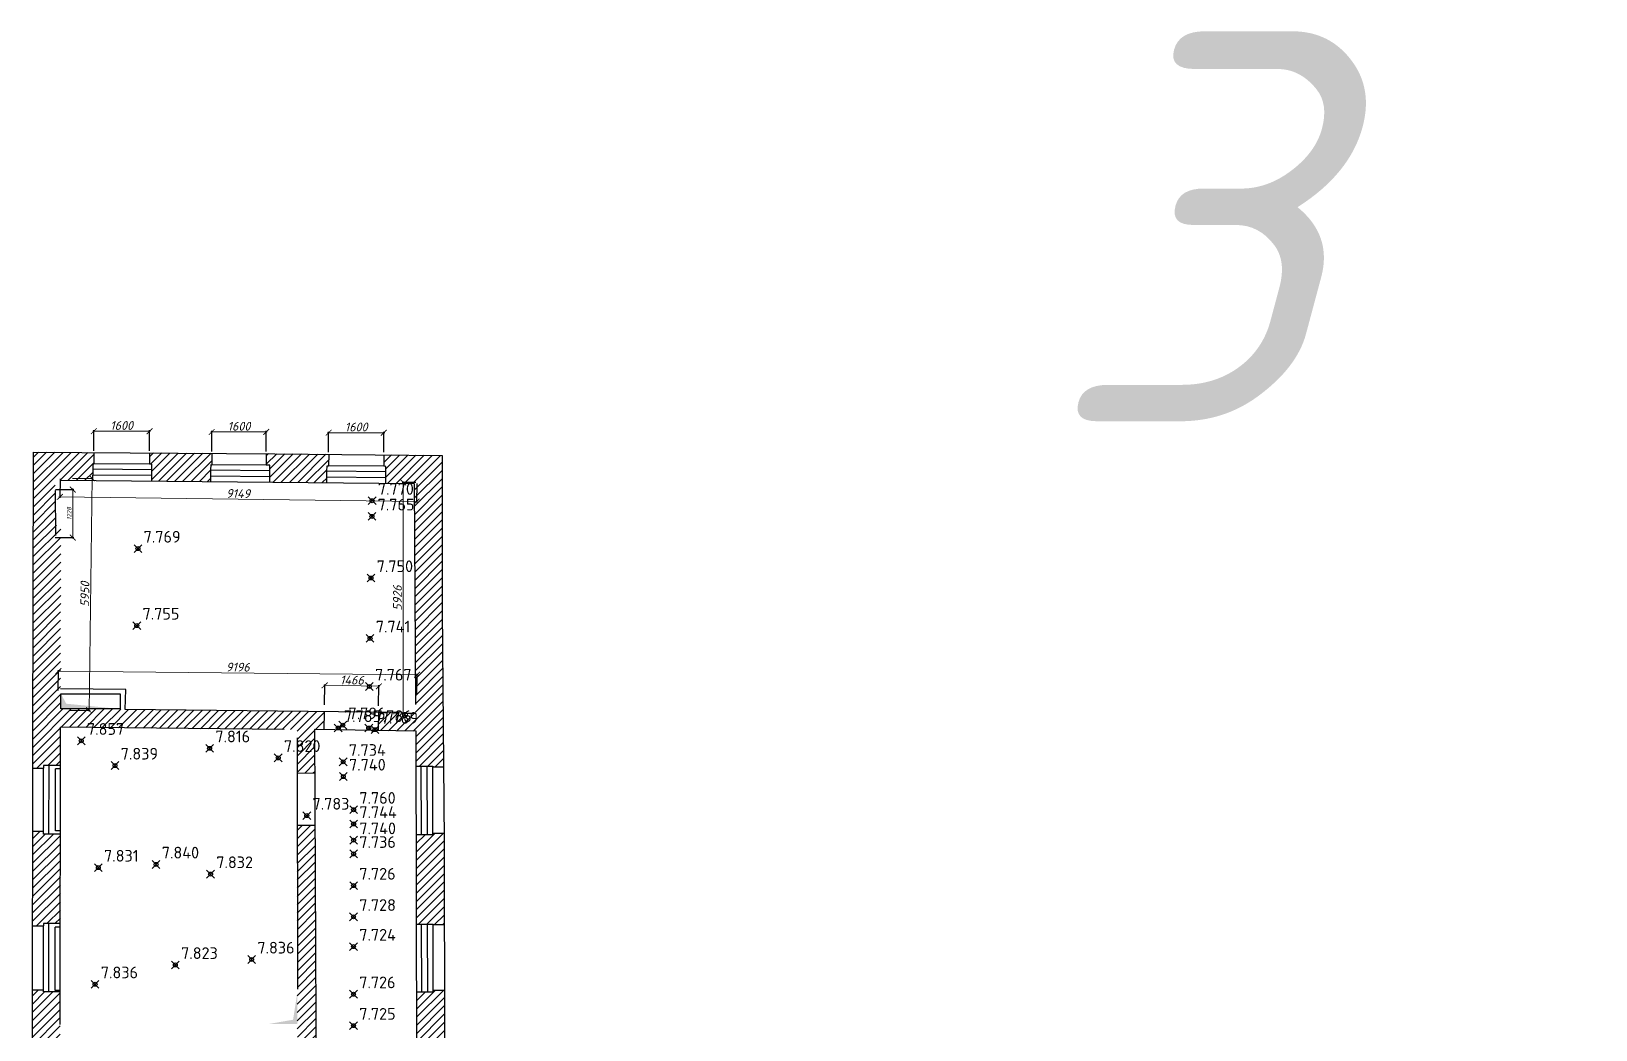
# Model space of a CAD drawing. Header units: millimetres. Extents: x 105 to 396, y -208 to 461.
# Drawn here: x 176.58 to 216.69, y 132.92 to 158.52 of the extents above; entities that cross this region are included whole.
import ezdxf

# ---------------------------------------------------------------- set-up
doc = ezdxf.new("R2010")
doc.units = ezdxf.units.MM
doc.header["$PDMODE"] = 35
doc.header["$PDSIZE"] = 0.1
for name, color, linetype in [('0_Point_Height', 2, 'Continuous'), ('0_Point_Point', 7, 'Continuous'), ('Контур', 7, 'Continuous'), ('Рама', 121, 'Continuous'), ('тх разм', 7, 'Continuous'), ('Штриховка', 252, 'Continuous')]:
    doc.layers.add(name, color=color, linetype=linetype)
doc.styles.add('Мой', font='isocpeui.ttf')
doc.styles.add('СПДС', font='isocpeur.ttf')
doc.dimstyles.new('Размер в модели', dxfattribs={"dimscale": 0.5, "dimtxt": 0.45, "dimasz": 0.3, "dimexe": 0.05, "dimexo": 0.05, "dimgap": 0.07, "dimtad": 1, "dimdec": 0, "dimlfac": 1000, "dimzin": 1, "dimdsep": 46, "dimtxsty": 'Мой', "dimblk": 'ARCHTICK', "dimcen": 0, "dimdle": 0.05, "dimclrd": 7, "dimclre": 7, "dimclrt": 7, "dimadec": 7, "dimazin": 0, "dimtfac": 1, "dimtdec": 0, "dimtmove": 0, "dimatfit": 3, "dimfxl": 1, "dimfxlon": 1, "dimtolj": 1, "dimtzin": 9, "dimlwd": 13, "dimlwe": -1, "dimarcsym": 1})

# ---------------------------------------------------------------- blocks, each defined once
blk = doc.blocks.new('_ArchTick')
at = {"color": 0, "linetype": 'ByBlock', "const_width": 0.15}
blk.add_lwpolyline([(-0.5, -0.5), (0.5, 0.5)], dxfattribs=at)
blk = doc.blocks.new('*D371')
at = {"layer": 'Defpoints', "color": 0, "ltscale": 0.03, "transparency": 16777216}
for p in [(185.614, 148.225), (184.2, 147.377), (185.614, 147.364)]:
    blk.add_point(p, dxfattribs=at)
at = {"layer": 'тх разм', "color": 7, "lineweight": 13, "ltscale": 0.03, "transparency": 16777216}
blk.add_line((184.175, 148.225), (185.639, 148.225), dxfattribs=at)
at = {"layer": 'тх разм', "color": 7, "ltscale": 0.03, "transparency": 16777216}
for p, q in [((184.2, 147.725), (184.2, 148.25)), ((185.614, 147.725), (185.614, 148.25))]:
    blk.add_line(p, q, dxfattribs=at)
at = {"layer": 'тх разм', "color": 7, "lineweight": 13, "ltscale": 0.03, "transparency": 16777216, "xscale": 0.15, "yscale": 0.15, "zscale": 0.15, "rotation": 180}
blk.add_blockref('_ArchTick', (184.2, 148.225), dxfattribs=at)
at = {"layer": 'тх разм', "color": 7, "lineweight": 13, "ltscale": 0.03, "transparency": 16777216, "xscale": 0.15, "yscale": 0.15, "zscale": 0.15}
blk.add_blockref('_ArchTick', (185.614, 148.225), dxfattribs=at)
at = {"layer": 'тх разм', "color": 7, "ltscale": 0.03, "transparency": 16777216, "insert": (184.907, 148.372), "char_height": 0.225, "attachment_point": 5, "style": 'Мой'}
blk.add_mtext('\\A1;1600', dxfattribs=at)
blk = doc.blocks.new('*D372')
at = {"layer": 'Defpoints', "color": 0, "ltscale": 0.03, "transparency": 16777216}
for p in [(179.607, 148.263), (178.179, 147.43), (179.607, 147.416)]:
    blk.add_point(p, dxfattribs=at)
at = {"layer": 'тх разм', "color": 7, "lineweight": 13, "ltscale": 0.03, "transparency": 16777216}
blk.add_line((178.154, 148.263), (179.632, 148.263), dxfattribs=at)
at = {"layer": 'тх разм', "color": 7, "ltscale": 0.03, "transparency": 16777216}
for p, q in [((178.179, 147.763), (178.179, 148.288)), ((179.607, 147.763), (179.607, 148.288))]:
    blk.add_line(p, q, dxfattribs=at)
at = {"layer": 'тх разм', "color": 7, "lineweight": 13, "ltscale": 0.03, "transparency": 16777216, "xscale": 0.15, "yscale": 0.15, "zscale": 0.15, "rotation": 180}
blk.add_blockref('_ArchTick', (178.179, 148.263), dxfattribs=at)
at = {"layer": 'тх разм', "color": 7, "lineweight": 13, "ltscale": 0.03, "transparency": 16777216, "xscale": 0.15, "yscale": 0.15, "zscale": 0.15}
blk.add_blockref('_ArchTick', (179.607, 148.263), dxfattribs=at)
at = {"layer": 'тх разм', "color": 7, "ltscale": 0.03, "transparency": 16777216, "insert": (178.893, 148.411), "char_height": 0.225, "attachment_point": 5, "style": 'Мой'}
blk.add_mtext('\\A1;1600', dxfattribs=at)
blk = doc.blocks.new('*D373')
at = {"layer": 'Defpoints', "color": 0, "ltscale": 0.03, "transparency": 16777216}
for p in [(182.601, 148.245), (181.203, 147.406), (182.601, 147.393)]:
    blk.add_point(p, dxfattribs=at)
at = {"layer": 'тх разм', "color": 7, "lineweight": 13, "ltscale": 0.03, "transparency": 16777216}
blk.add_line((181.178, 148.245), (182.626, 148.245), dxfattribs=at)
at = {"layer": 'тх разм', "color": 7, "ltscale": 0.03, "transparency": 16777216}
for p, q in [((181.203, 147.745), (181.203, 148.27)), ((182.601, 147.745), (182.601, 148.27))]:
    blk.add_line(p, q, dxfattribs=at)
at = {"layer": 'тх разм', "color": 7, "lineweight": 13, "ltscale": 0.03, "transparency": 16777216, "xscale": 0.15, "yscale": 0.15, "zscale": 0.15, "rotation": 180}
blk.add_blockref('_ArchTick', (181.203, 148.245), dxfattribs=at)
at = {"layer": 'тх разм', "color": 7, "lineweight": 13, "ltscale": 0.03, "transparency": 16777216, "xscale": 0.15, "yscale": 0.15, "zscale": 0.15}
blk.add_blockref('_ArchTick', (182.601, 148.245), dxfattribs=at)
at = {"layer": 'тх разм', "color": 7, "ltscale": 0.03, "transparency": 16777216, "insert": (181.902, 148.392), "char_height": 0.225, "attachment_point": 5, "style": 'Мой'}
blk.add_mtext('\\A1;1600', dxfattribs=at)
blk = doc.blocks.new('*D419')
at = {"layer": 'Defpoints', "color": 0, "ltscale": 0.03, "transparency": 16777216}
for p in [(186.468, 142.02), (177.262, 141.116), (186.458, 141.022)]:
    blk.add_point(p, dxfattribs=at)
at = {"layer": 'тх разм', "color": 7, "lineweight": 13, "ltscale": 0.03, "transparency": 16777216}
blk.add_line((177.247, 142.115), (186.493, 142.02), dxfattribs=at)
at = {"layer": 'тх разм', "color": 7, "ltscale": 0.03, "transparency": 16777216}
for p, q in [((177.267, 141.615), (177.273, 142.14)), ((186.463, 141.52), (186.468, 142.045))]:
    blk.add_line(p, q, dxfattribs=at)
at = {"layer": 'тх разм', "color": 7, "lineweight": 13, "ltscale": 0.03, "transparency": 16777216, "xscale": 0.15, "yscale": 0.15, "zscale": 0.15}
for p, rotation in [((177.272, 142.115), 179.4123448793622), ((186.468, 142.02), 359.4123448793622)]:
    blk.add_blockref('_ArchTick', p, dxfattribs=dict(at, rotation=rotation))
at = {"layer": 'тх разм', "color": 7, "ltscale": 0.03, "transparency": 16777216, "insert": (181.872, 142.215), "char_height": 0.225, "attachment_point": 5, "rotation": 359.4123, "style": 'Мой'}
blk.add_mtext('\\A1;9196', dxfattribs=at)
blk = doc.blocks.new('*D420')
at = {"layer": 'Defpoints', "color": 0, "ltscale": 0.03, "transparency": 16777216}
for p in [(186.114, 146.948), (186.463, 146.948), (186.458, 141.022)]:
    blk.add_point(p, dxfattribs=at)
at = {"layer": 'тх разм', "color": 7, "ltscale": 0.03, "transparency": 16777216}
for p, q in [((186.438, 146.948), (186.089, 146.948)), ((186.433, 141.022), (186.084, 141.022))]:
    blk.add_line(p, q, dxfattribs=at)
at = {"layer": 'тх разм', "color": 7, "lineweight": 13, "ltscale": 0.03, "transparency": 16777216}
blk.add_line((186.109, 140.997), (186.114, 146.973), dxfattribs=at)
at = {"layer": 'тх разм', "color": 7, "lineweight": 13, "ltscale": 0.03, "transparency": 16777216, "xscale": 0.15, "yscale": 0.15, "zscale": 0.15}
for p, rotation in [((186.114, 146.948), 89.95179208861191), ((186.109, 141.022), 269.9517920886119)]:
    blk.add_blockref('_ArchTick', p, dxfattribs=dict(at, rotation=rotation))
at = {"layer": 'тх разм', "color": 7, "ltscale": 0.03, "transparency": 16777216, "insert": (185.964, 143.986), "char_height": 0.225, "attachment_point": 5, "rotation": 89.9518, "style": 'Мой'}
blk.add_mtext('\\A1;5926', dxfattribs=at)
blk = doc.blocks.new('*D374')
at = {"layer": 'Defpoints', "color": 0, "ltscale": 0.03, "transparency": 16777216}
for p in [(177.338, 147.066), (178.135, 147.056), (177.262, 141.116)]:
    blk.add_point(p, dxfattribs=at)
at = {"layer": 'тх разм', "color": 7, "ltscale": 0.03, "transparency": 16777216}
for p, q in [((177.635, 147.062), (178.16, 147.055)), ((177.559, 141.113), (178.084, 141.106))]:
    blk.add_line(p, q, dxfattribs=at)
at = {"layer": 'тх разм', "color": 7, "lineweight": 13, "ltscale": 0.03, "transparency": 16777216}
blk.add_line((178.059, 141.081), (178.136, 147.081), dxfattribs=at)
at = {"layer": 'тх разм', "color": 7, "lineweight": 13, "ltscale": 0.03, "transparency": 16777216, "xscale": 0.15, "yscale": 0.15, "zscale": 0.15}
for p, rotation in [((178.135, 147.056), 89.26485418166263), ((178.059, 141.106), 269.2648541816627)]:
    blk.add_blockref('_ArchTick', p, dxfattribs=dict(at, rotation=rotation))
at = {"layer": 'тх разм', "color": 7, "ltscale": 0.03, "transparency": 16777216, "insert": (177.95, 144.083), "char_height": 0.225, "attachment_point": 5, "rotation": 89.2649, "style": 'Мой'}
blk.add_mtext('\\A1;5950', dxfattribs=at)
blk = doc.blocks.new('*D421')
at = {"layer": 'Defpoints', "color": 0, "ltscale": 0.03, "transparency": 16777216}
for p in [(177.314, 147.066), (186.463, 146.948), (186.456, 146.46)]:
    blk.add_point(p, dxfattribs=at)
at = {"layer": 'тх разм', "color": 7, "ltscale": 0.03, "transparency": 16777216}
for p, q in [((177.314, 147.041), (177.308, 146.553)), ((186.462, 146.923), (186.456, 146.435))]:
    blk.add_line(p, q, dxfattribs=at)
at = {"layer": 'тх разм', "color": 7, "lineweight": 13, "ltscale": 0.03, "transparency": 16777216}
blk.add_line((177.283, 146.578), (186.481, 146.459), dxfattribs=at)
at = {"layer": 'тх разм', "color": 7, "lineweight": 13, "ltscale": 0.03, "transparency": 16777216, "xscale": 0.15, "yscale": 0.15, "zscale": 0.15}
for p, rotation in [((177.308, 146.578), 179.2603808083241), ((186.456, 146.46), 359.2603808083242)]:
    blk.add_blockref('_ArchTick', p, dxfattribs=dict(at, rotation=rotation))
at = {"layer": 'тх разм', "color": 7, "ltscale": 0.03, "transparency": 16777216, "insert": (181.88, 146.666), "char_height": 0.225, "attachment_point": 5, "rotation": 359.2604, "style": 'Мой'}
blk.add_mtext('\\A1;9149', dxfattribs=at)
blk = doc.blocks.new('*D422')
at = {"layer": 'Defpoints', "color": 0, "ltscale": 0.03, "transparency": 16777216}
for p in [(177.172, 146.767), (177.64, 146.767), (177.164, 145.538)]:
    blk.add_point(p, dxfattribs=at)
at = {"layer": 'тх разм', "color": 7, "ltscale": 0.03, "transparency": 16777216}
for p, q in [((177.197, 146.767), (177.665, 146.767)), ((177.189, 145.538), (177.665, 145.538))]:
    blk.add_line(p, q, dxfattribs=at)
at = {"layer": 'тх разм', "color": 7, "lineweight": 13, "ltscale": 0.03, "transparency": 16777216}
blk.add_line((177.64, 145.513), (177.64, 146.792), dxfattribs=at)
at = {"layer": 'тх разм', "color": 7, "lineweight": 13, "ltscale": 0.03, "transparency": 16777216, "xscale": 0.15, "yscale": 0.15, "zscale": 0.15}
for p, rotation in [((177.64, 146.767), 90), ((177.64, 145.538), 270)]:
    blk.add_blockref('_ArchTick', p, dxfattribs=dict(at, rotation=rotation))
at = {"layer": 'тх разм', "color": 7, "ltscale": 0.03, "transparency": 16777216, "insert": (177.549, 146.153), "char_height": 0.225, "attachment_point": 5, "rotation": 90, "style": 'Мой'}
blk.add_mtext('\\A1;{\\H0.5x;1228}', dxfattribs=at)
blk = doc.blocks.new('*D176')
at = {"layer": 'Defpoints', "color": 0, "ltscale": 0.03, "transparency": 16777216}
for p in [(185.49, 141.723), (184.08, 140.614), (185.469, 140.589)]:
    blk.add_point(p, dxfattribs=at)
at = {"layer": 'тх разм', "color": 7, "lineweight": 13, "ltscale": 0.03, "transparency": 16777216}
blk.add_line((184.075, 141.749), (185.515, 141.723), dxfattribs=at)
at = {"layer": 'тх разм', "color": 7, "ltscale": 0.03, "transparency": 16777216}
for p, q in [((184.091, 141.248), (184.101, 141.773)), ((185.481, 141.223), (185.49, 141.748))]:
    blk.add_line(p, q, dxfattribs=at)
at = {"layer": 'тх разм', "color": 7, "lineweight": 13, "ltscale": 0.03, "transparency": 16777216, "xscale": 0.15, "yscale": 0.15, "zscale": 0.15}
for p, rotation in [((184.1, 141.748), 178.969792193958), ((185.49, 141.723), 358.969792193958)]:
    blk.add_blockref('_ArchTick', p, dxfattribs=dict(at, rotation=rotation))
at = {"layer": 'тх разм', "color": 7, "ltscale": 0.03, "transparency": 16777216, "insert": (184.798, 141.883), "char_height": 0.225, "width": 25.94852, "attachment_point": 5, "rotation": 358.9698, "style": 'Мой'}
blk.add_mtext('\\A1;1466', dxfattribs=at)
blk = doc.blocks.new('оо')
at = {"layer": 'Штриховка', "ltscale": 0.03}
h = blk.add_hatch(dxfattribs=at)
h.set_pattern_fill('_USER', color=256, scale=0.15, angle=45, pattern_type=0)
h.set_pattern_definition([(45, (-730.07147, -1523.20352), (-0.106066017, 0.106066017), [])])
h.paths.add_polyline_path([(239.404, 133.2256), (239.4012, 134.1799), (239.1087, 134.179), (239.1089, 134.1415), (238.9689, 134.1409), (238.6966, 134.1397), (238.703, 132.6484), (238.7009, 132.4994), (238.7039, 131.6408), (238.9865, 131.6418), (239.4111, 131.6436)])
h.paths.add_polyline_path([(192.7854, 116.8622), (192.6882, 116.8627), (192.4633, 116.8808), (192.1985, 116.8808), (192.1985, 116.3933), (192.7876, 116.3961)])
h.paths.add_polyline_path([(183.8492, 138.1624), (183.394, 138.1603), (183.4009, 133.9571), (183.3941, 133.8458), (183.3941, 133.0673), (183.3992, 132.8898), (183.405, 127.5534), (183.8708, 127.5534), (183.8715, 133.1585)])
h.paths.add_polyline_path([(177.3207, 133.8845), (177.0269, 133.8847), (176.8869, 133.8848), (176.8869, 133.9427), (176.6088, 133.943), (176.6073, 132.4189), (176.6039, 131.5441), (176.8866, 131.5429), (176.8866, 131.6021), (177.0266, 131.6022), (177.3204, 131.6025), (177.3191, 132.9128), (177.32, 133.051)])
h.paths.add_polyline_path([(217.5034, 112.887), (212.9544, 112.9068), (212.9524, 112.4478), (215.1911, 112.443), (215.3615, 112.4114), (216.5728, 112.4114), (216.7672, 112.4391), (217.5014, 112.4371)])
h.paths.add_polyline_path([(217.2457, 106.1328), (217.2456, 106.2728), (217.2466, 106.5764), (216.7557, 106.578), (216.6182, 106.5777), (216.1187, 106.5793), (216.1176, 106.2534), (216.1172, 106.1134), (216.0973, 106.1134), (216.0975, 105.805), (216.3924, 105.8052), (216.3925, 105.6692), (216.913, 105.6696), (216.9129, 105.8056), (217.2459, 105.8058)])
h.paths.add_polyline_path([(211.4827, 106.2769), (211.4823, 106.1369), (211.4958, 106.1369), (211.4948, 105.8085), (210.422, 105.8117), (210.423, 106.1371), (210.4232, 106.2771), (210.4235, 106.5958), (210.8454, 106.5953), (210.9864, 106.5952), (210.9864, 106.5958), (211.4837, 106.5942)])
h.paths.add_polyline_path([(211.4114, 112.9136), (210.4672, 112.9177), (210.4653, 112.4608), (210.8517, 112.4599), (210.9896, 112.452), (211.4094, 112.4511)])
h.paths.add_polyline_path([(200.1463, 106.6082), (199.8139, 106.6089), (199.6692, 106.6118), (199.1635, 106.6109), (199.1639, 106.3057), (199.1642, 106.1657), (199.1563, 106.1657), (199.156, 105.8315), (199.4238, 105.8313), (199.4237, 105.712), (199.939, 105.7115), (199.9391, 105.8308), (200.222, 105.8305), (200.2223, 106.1587), (200.1454, 106.1588), (200.1457, 106.2988)])
h.paths.add_polyline_path([(206.7125, 112.9301), (201.9453, 112.9362), (201.9447, 112.4713), (205.2499, 112.453), (205.3897, 112.4721), (208.9313, 112.4642), (208.9323, 112.9244), (207.9955, 112.9285), (207.3025, 112.9294), (207.3023, 112.7522), (206.7123, 112.753)])
h.paths.add_polyline_path([(205.8476, 106.6011), (205.3811, 106.6016), (205.2424, 106.5982), (204.8156, 106.5991), (204.815, 106.2897), (204.8147, 106.1497), (204.8144, 105.8262), (205.8467, 105.8253), (205.8472, 106.2966)])
h.paths.add_polyline_path([(200.4007, 112.9382), (193.5761, 112.947), (193.5755, 112.5059), (197.2532, 112.5065), (197.5, 112.5018), (199.6384, 112.5018), (199.7936, 112.4832), (200.3982, 112.4799)])
h.paths.add_polyline_path([(202.9986, 117.2804), (202.9986, 117.5847), (201.9027, 117.5847), (201.9027, 117.2828), (201.9779, 117.2826), (201.9774, 117.1426), (201.9765, 116.8296), (202.9955, 116.8265), (202.9965, 117.1404)])
h.paths.add_polyline_path([(200.2064, 117.148), (200.2068, 117.288), (200.2213, 117.288), (200.2213, 117.5848), (199.1388, 117.5848), (199.1388, 117.2989), (199.1597, 117.2989), (199.1592, 117.1589), (199.1583, 116.8383), (200.2054, 116.8351)])
h.paths.add_polyline_path([(197.3529, 117.3044), (197.3846, 117.3043), (197.3846, 117.5848), (194.5927, 117.5849), (194.5914, 117.8366), (194.2593, 117.8348), (194.2596, 117.8083), (194.1196, 117.8071), (194.0031, 117.8061), (194.0035, 117.7593), (193.8537, 117.758), (193.8615, 116.8562), (193.6286, 116.8575), (193.6261, 116.4), (194.3481, 116.4034), (194.3379, 116.8531), (197.3514, 116.8438), (197.3524, 117.1644)])
h.paths.add_polyline_path([(190.8882, 118.0903), (190.8758, 119.5941), (190.8745, 119.7681), (190.8745, 121.1573), (190.8789, 121.5362), (190.8881, 124.1511), (191.4675, 124.1484), (191.469, 124.4727), (191.4692, 124.6127), (191.4696, 124.903), (189.461, 124.9059), (189.4606, 124.6307), (189.6075, 124.6303), (189.6072, 124.4903), (189.6065, 124.1767), (190.4004, 124.1749), (190.4314, 116.8256), (190.0179, 116.8231), (190.0195, 116.5532), (189.5732, 116.5505), (189.5742, 116.3905), (190.7775, 116.4037), (190.7775, 116.2605), (191.1955, 116.2605), (191.1955, 116.3886), (191.3855, 116.3895), (191.3855, 116.8808), (190.914, 116.8808), (190.914, 117.8239)])
h.paths.add_polyline_path([(194.5541, 124.8985), (193.218, 124.9005), (193.2176, 124.6047), (193.217, 124.4647), (193.156, 124.465), (193.1545, 124.1407), (193.8013, 124.1377), (193.8308, 121.5132), (193.8227, 121.3387), (193.8457, 118.6753), (193.9956, 118.6766), (194.1121, 118.6776), (194.252, 118.6788), (194.2528, 118.5934), (194.5874, 118.5951)])
h.paths.add_polyline_path([(187.6473, 124.6347), (187.7908, 124.6344), (187.7912, 124.9084), (187.2137, 124.9092), (187.2077, 125.9046), (186.8972, 125.9027), (186.8973, 125.8694), (186.7573, 125.8691), (186.4783, 125.8684), (186.481, 124.784), (186.1138, 124.7851), (186.112, 124.1958), (186.3906, 124.1953), (186.4011, 119.2135), (186.563, 119.2138), (186.5639, 118.7778), (186.4985, 118.7777), (186.4992, 118.4547), (186.4027, 118.4545), (186.4067, 116.5333), (186.4086, 116.3557), (187.9038, 116.3721), (187.9027, 116.5403), (187.3499, 116.5369), (187.3483, 116.8068), (186.8542, 116.8038), (186.8526, 117.3304), (186.7015, 117.33), (186.6997, 117.909), (186.8508, 117.9094), (186.8319, 124.1829), (187.6463, 124.1811), (187.647, 124.4947)])
h.paths.add_polyline_path([(183.823, 121.0007), (183.3811, 120.9985), (183.4071, 116.1535), (183.5147, 116.1534), (183.5138, 115.3175), (183.6593, 115.3175), (183.6596, 116.1505), (183.8485, 116.1505), (183.8485, 116.3276), (183.8448, 116.5044)])
h.paths.add_polyline_path([(184.0699, 124.7912), (183.8705, 124.7918), (183.8707, 126.1754), (183.4065, 126.1754), (183.408, 124.7982), (178.5746, 124.8027), (177.3206, 124.8009), (177.3267, 125.5118), (177.3263, 125.9256), (177.0276, 125.9252), (176.8876, 125.9251), (176.8876, 125.9505), (176.5817, 125.9517), (176.577, 124.7704), (176.6982, 124.7699), (176.7001, 123.6128), (177.0084, 123.6133), (177.0082, 123.6711), (177.1482, 123.6716), (177.4743, 123.6726), (177.4727, 124.1986), (183.1307, 124.1944), (183.1933, 124.1839), (183.3608, 124.1839), (183.3608, 123.9068), (183.3658, 123.8498), (183.3739, 122.3541), (183.8164, 122.3563), (183.8075, 124.1996), (184.0681, 124.1992)])
h.paths.add_polyline_path([(177.4799, 121.8825), (177.1538, 121.8815), (177.0138, 121.881), (177.0137, 121.8914), (176.7029, 121.8909), (176.7046, 120.8097), (177.0372, 120.8102), (177.0371, 120.8341), (177.1771, 120.8346), (177.3062, 120.835), (177.306, 120.9161), (177.4829, 120.9167)])
h.paths.add_polyline_path([(177.486, 119.9145), (177.3091, 119.9139), (177.3087, 120.0209), (177.1796, 120.0205), (176.7059, 120.0197), (176.7068, 119.4445), (176.7098, 118.9485), (177.0425, 118.9505), (177.0423, 118.9851), (177.1823, 118.9859), (177.3108, 118.9866), (177.3103, 119.0817), (177.4894, 119.0827), (177.4875, 119.4335)])
h.paths.add_polyline_path([(177.5048, 116.2236), (177.3227, 116.2226), (177.3222, 116.3227), (177.1967, 116.322), (177.0567, 116.3211), (176.7257, 116.3191), (176.732, 115.2589), (177.0385, 115.2607), (177.0382, 115.3142), (177.1782, 115.3149), (177.5097, 115.3167)])
h.paths.add_polyline_path([(183.8515, 112.7788), (183.8515, 112.8995), (183.6585, 112.8995), (183.6588, 113.9215), (183.5124, 113.9215), (183.5113, 112.8961), (177.5224, 112.9665), (177.5195, 113.4938), (177.188, 113.492), (177.048, 113.4912), (177.0477, 113.5361), (176.7424, 113.5342), (176.7504, 112.2118), (177.1364, 112.2083), (177.1353, 112.0909), (177.6353, 112.0863), (177.6364, 112.2037), (182.9725, 112.1552), (182.977, 111.6837), (183.1097, 111.6849), (183.1121, 111.4318), (183.4419, 111.435), (183.4417, 111.4519), (183.5817, 111.4538), (183.6917, 111.4553), (183.6911, 111.4951), (183.8655, 111.4975), (183.8595, 111.931)])
h.paths.add_polyline_path([(183.8782, 110.5739), (183.7039, 110.5714), (183.703, 110.6364), (183.593, 110.6349), (183.4531, 110.6283), (183.1198, 110.6251), (183.1296, 109.6025), (183.4482, 109.6056), (183.4475, 109.6545), (183.5875, 109.6564), (183.8909, 109.6606)], flags=17)
h.paths.add_polyline_path([(183.903, 108.7792), (183.7412, 108.7769), (183.6027, 108.7899), (183.4595, 108.7879), (183.4593, 108.8013), (183.1373, 108.7982), (183.147, 107.7846), (183.4625, 107.7877), (183.4622, 107.8119), (183.6021, 107.8139), (183.7471, 107.8159), (183.7464, 107.8632), (183.9157, 107.8655)], flags=17)
h.paths.add_polyline_path([(183.9279, 106.9796), (183.7587, 106.9773), (183.6135, 106.9891), (183.4737, 106.9787), (183.1547, 106.9757), (183.1647, 105.9294), (183.4881, 105.9324), (183.4873, 105.9962), (183.6272, 105.9981), (183.7695, 106.0001), (183.7681, 106.0991), (183.9401, 106.1015)], flags=17)
h.paths.add_polyline_path([(187.1835, 129.9226), (186.8934, 129.9209), (186.8935, 129.8736), (186.7535, 129.8732), (186.4684, 129.8725), (186.474, 127.6084), (186.753, 127.6091), (186.893, 127.6041), (187.1974, 127.6059)])
h.paths.add_polyline_path([(187.1658, 133.9261), (186.8835, 133.9258), (186.8836, 133.8894), (186.7436, 133.889), (186.4585, 133.8883), (186.4641, 131.6334), (186.7492, 131.6341), (186.8892, 131.6345), (186.8893, 131.5987), (187.1733, 131.6004), (187.1673, 132.5988)])
h.paths.add_polyline_path([(187.1613, 137.7501), (187.1598, 137.9487), (186.8736, 137.9465), (186.8737, 137.9252), (186.7337, 137.9248), (186.4485, 137.9241), (186.4542, 135.6264), (186.7393, 135.6271), (186.8793, 135.6275), (186.8794, 135.604), (187.1638, 135.6043)])
h.paths.add_polyline_path([(187.1153, 143.6804), (187.1085, 147.6405), (185.6176, 147.6571), (185.6144, 147.3639), (185.6695, 147.3634), (185.6682, 147.2234), (185.6654, 146.9296), (186.3941, 146.9227), (186.4262, 141.2525), (186.4274, 141.0414), (186.0161, 141.0499), (185.4776, 141.0559), (185.4692, 140.5891), (186.442, 140.5716), (186.4442, 139.6764), (186.7293, 139.6771), (186.8693, 139.6775), (186.8694, 139.6461), (187.1466, 139.6482)])
h.paths.add_polyline_path([(184.1589, 147.3777), (184.2003, 147.3773), (184.2036, 147.6728), (182.8239, 147.6882), (182.6032, 147.6896), (182.6014, 147.3928), (182.6956, 147.3919), (182.6942, 147.2519), (182.6915, 146.9578), (184.1548, 146.944), (184.1576, 147.2377)])
h.paths.add_polyline_path([(181.1857, 147.4062), (181.2029, 147.4061), (181.2047, 147.6983), (179.6087, 147.7083), (179.6069, 147.4161), (179.6676, 147.4156), (179.6663, 147.2756), (179.6635, 146.9865), (181.1816, 146.9721), (181.1844, 147.2662)], flags=17)
h.paths.add_polyline_path([(178.1616, 147.4298), (178.1786, 147.4297), (178.1804, 147.7172), (176.6351, 147.7268), (176.6146, 140.1644), (176.6141, 139.6267), (176.8918, 139.6265), (176.8918, 139.6928), (177.0318, 139.6927), (177.3257, 139.6925), (177.3265, 140.6763), (183.1064, 140.6114), (183.3903, 140.6119), (183.3903, 140.405), (183.3918, 139.4984), (183.8432, 139.5004), (183.8382, 140.6184), (184.0798, 140.6141), (184.088, 141.0715), (178.9859, 141.1288), (178.8517, 141.1417), (177.3382, 141.1417), (177.3382, 141.532), (177.3273, 141.6607), (177.3332, 145.8535), (177.1879, 145.8537), (177.1895, 147.0088), (177.3348, 147.0086), (178.1576, 147.0008), (178.1603, 147.2898)])
h.paths.add_polyline_path([(177.3242, 137.9304), (177.0303, 137.9307), (176.8903, 137.9308), (176.8904, 138.0113), (176.6126, 138.0116), (176.6103, 135.584), (176.8883, 135.5838), (176.8884, 135.6369), (177.0284, 135.6367), (177.3222, 135.6365)])
h.paths.add_polyline_path([(177.3222, 129.8575), (177.0284, 129.8572), (176.8884, 129.857), (176.8883, 129.892), (176.5973, 129.8932), (176.5882, 127.5915), (176.8859, 127.5904), (176.8858, 127.6701), (177.0258, 127.6703), (177.3245, 127.6706)])
h.paths.add_polyline_path([(229.6775, 129.8775), (229.392, 129.8767), (228.9485, 129.8756), (228.9534, 127.6819), (229.2478, 127.6826), (229.3878, 127.684), (229.6837, 127.6849)])
h.paths.add_polyline_path([(229.6661, 133.9325), (229.3872, 133.9317), (228.9394, 133.9307), (228.9446, 131.6235), (229.3871, 131.6247), (229.6726, 131.6255)])
h.paths.add_polyline_path([(229.6547, 137.9526), (229.3469, 137.9517), (229.2069, 137.9475), (228.9326, 137.9472), (228.9341, 136.276), (228.9356, 135.6317), (229.3824, 135.6327), (229.6613, 135.6335)])
h.paths.add_polyline_path([(229.6358, 146.957), (230.4215, 146.9564), (230.4217, 147.306), (230.4218, 147.446), (230.4304, 147.446), (230.4318, 147.7636), (228.9236, 147.7704), (228.9311, 139.6186), (229.2022, 139.6188), (229.202, 139.6814), (229.342, 139.6818), (229.6499, 139.6826), (229.647, 140.6938), (230.4719, 140.688), (230.4751, 141.1446), (229.6522, 141.1541)])
h.paths.add_polyline_path([(233.4759, 147.75), (231.8741, 147.7572), (231.8727, 147.4449), (231.9037, 147.4449), (231.9036, 147.3049), (231.9034, 146.9553), (233.4605, 146.9541), (233.4607, 147.2812), (233.4608, 147.4212), (233.4744, 147.4212)])
h.paths.add_polyline_path([(236.5068, 147.7364), (234.874, 147.7437), (234.8725, 147.4202), (234.9268, 147.4201), (234.9267, 147.2801), (234.9265, 146.9531), (236.5045, 146.9519), (236.5048, 147.2784)])
h.paths.add_polyline_path([(239.3386, 147.7237), (237.9728, 147.7298), (237.9708, 147.2773), (237.9705, 146.9508), (238.6166, 146.9503), (238.6526, 141.3308), (238.6545, 141.0495), (238.247, 141.0542), (231.8203, 141.1289), (231.8171, 140.6785), (232.2058, 140.6758), (232.212, 138.9506), (232.3572, 138.9511), (232.3591, 138.4021), (232.2139, 138.4015), (232.2245, 135.45), (232.6854, 135.4516), (232.6662, 140.6491), (235.8796, 140.6214), (237.741, 140.6036), (238.6692, 140.5957), (238.671, 140.1793), (238.9432, 140.1805), (239.0832, 140.19), (239.383, 140.1909), (239.3813, 140.7616)])
h.paths.add_polyline_path([(239.3882, 138.4855), (239.0904, 138.4846), (239.0906, 138.4452), (238.9506, 138.4446), (238.6784, 138.4435), (238.6893, 135.8682), (238.9615, 135.8693), (239.3961, 135.8706)])
h.paths.add_polyline_path([(239.4185, 129.9736), (239.1324, 129.9723), (239.1328, 129.8481), (238.9928, 129.8476), (238.7103, 129.8466), (238.7182, 127.5984), (239.0096, 127.5994), (239.1496, 127.5999), (239.1498, 127.5557), (239.4292, 127.5569)])
h.paths.add_polyline_path([(177.4947, 118.1036), (177.3156, 118.1026), (177.315, 118.2015), (177.1865, 118.2008), (176.7143, 118.1979), (176.7208, 117.1229), (177.0523, 117.1249), (177.0522, 117.1581), (177.1922, 117.1589), (177.3176, 117.1596), (177.3171, 117.2566), (177.4992, 117.2576)])
h.paths.add_polyline_path([(230.1723, 116.8001), (229.797, 116.7938), (229.8204, 118.2675), (229.8294, 118.6855), (229.8383, 124.1388), (230.226, 124.1415), (230.2275, 124.7454), (229.692, 124.7467), (229.6888, 125.8825), (229.3929, 125.8817), (229.2529, 125.8814), (228.9574, 125.8807), (228.9597, 124.8958), (228.478, 124.8961), (228.4779, 124.5895), (228.5355, 124.5895), (228.5355, 124.4495), (228.5355, 124.1735), (229.3893, 124.1735), (229.3678, 117.9714), (229.5482, 117.9708), (229.5464, 117.4528), (229.366, 117.4535), (229.3651, 117.1683), (229.2415, 117.1687), (229.2579, 116.7844), (228.9448, 116.7807), (228.9479, 116.5142), (228.3721, 116.5073), (228.374, 116.3481), (230.1774, 116.3695)])
h.paths.add_polyline_path([(226.5305, 124.5895), (226.6131, 124.5895), (226.6132, 124.8972), (224.5531, 124.8983), (224.5529, 124.5736), (224.6059, 124.5737), (224.6062, 124.4337), (224.6067, 124.1352), (225.2943, 124.1364), (225.3326, 120.5101), (225.3376, 120.0075), (225.3574, 117.872), (225.3302, 117.675), (225.3302, 116.7676), (223.8994, 116.7676), (223.6781, 116.7349), (223.5524, 116.7379), (223.5548, 116.2903), (225.1875, 116.2989), (225.1875, 116.1695), (225.6125, 116.1695), (225.6125, 116.3152), (226.684, 116.328), (226.6821, 116.4873), (226.1613, 116.4811), (226.1581, 116.7475), (225.8345, 116.7437), (225.7725, 122.5133), (225.7446, 122.5164), (225.7323, 124.1735), (226.5305, 124.1735), (226.5305, 124.4495)])
h.paths.add_polyline_path([(222.9172, 124.4307), (222.9207, 124.5707), (222.9209, 124.8993), (221.5482, 124.9001), (221.6135, 118.5847), (221.9043, 118.5877), (222.0443, 118.5904), (222.2066, 118.591), (222.2063, 118.678), (222.3588, 118.6785), (222.3533, 120.3355), (222.3527, 120.5136), (222.3461, 122.4875), (222.1705, 122.4869), (222.1665, 123.663), (222.3421, 123.6636), (222.3406, 124.1311), (222.9177, 124.1322)])
h.paths.add_polyline_path([(222.3619, 117.7486), (222.0471, 117.7475), (221.9071, 117.7471), (221.907, 117.7805), (221.6219, 117.7775), (221.6244, 117.5337), (218.8029, 117.5442), (218.8018, 117.2398), (218.8516, 117.2397), (218.8513, 117.0997), (218.8505, 116.7811), (221.6133, 116.7745), (221.6117, 116.28), (222.7315, 116.2859), (222.729, 116.7576), (222.3652, 116.7662)])
h.paths.add_polyline_path([(217.0699, 117.5506), (215.9855, 117.5547), (215.9843, 117.2466), (216.0576, 117.2464), (216.0573, 117.1064), (216.0565, 116.7879), (217.0675, 116.7854), (217.0683, 117.104)])
h.paths.add_polyline_path([(214.2703, 117.1107), (214.2706, 117.2507), (214.2708, 117.2507), (214.2719, 117.561), (213.2055, 117.565), (213.2043, 117.2446), (213.2014, 117.1046), (213.2004, 116.7951), (213.7385, 116.7935), (214.2695, 116.7922)])
h.paths.add_polyline_path([(211.4426, 117.5715), (210.3612, 117.5755), (210.3601, 117.2588), (210.4009, 117.2587), (210.4004, 117.1187), (210.3995, 116.8037), (211.4174, 116.8006), (211.4184, 117.1101), (211.4188, 117.2501)])
h.paths.add_polyline_path([(208.6314, 117.2641), (208.6325, 117.5819), (207.9203, 117.5846), (207.5452, 117.5846), (207.5452, 117.2672), (207.5928, 117.2671), (207.5924, 117.1271), (207.5914, 116.8124), (208.6276, 116.8092), (208.6285, 117.1241)])
h.paths.add_polyline_path([(205.7945, 117.1326), (205.7923, 117.2726), (205.7923, 117.5846), (204.736, 117.5846), (204.736, 117.275), (204.7889, 117.2749), (204.7885, 117.1349), (204.7875, 116.821), (205.7935, 116.8179)])
h.paths.add_polyline_path([(214.3245, 106.5851), (213.2686, 106.5885), (213.2676, 106.2712), (213.2671, 106.1312), (213.2607, 105.8033), (213.3639, 105.803), (214.3488, 105.8037), (214.3486, 106.119), (214.323, 106.1191), (214.3235, 106.2591)])
h.paths.add_polyline_path([(208.6467, 106.5978), (207.6435, 106.599), (207.6432, 106.2945), (207.6426, 105.8236), (207.8586, 105.8234), (207.8582, 105.695), (208.3915, 105.6934), (208.3919, 105.8177), (208.6452, 105.8169), (208.6461, 106.1392), (208.6463, 106.2792)])
h.paths.add_polyline_path([(219.9875, 106.2661), (219.9885, 106.5673), (218.9167, 106.5708), (218.9157, 106.2672), (218.9378, 106.1272), (218.938, 105.8071), (219.9878, 105.8078)])
h.paths.add_polyline_path([(222.7555, 106.2634), (222.8045, 106.2632), (222.8055, 106.558), (221.6586, 106.5618), (221.6576, 106.2605), (221.6579, 105.8091), (222.7552, 105.8099), (222.755, 106.1234)], flags=17)
h.paths.add_polyline_path([(225.5873, 112.1825), (225.7995, 112.1825), (225.7995, 112.5335), (225.582, 112.5335), (225.5861, 112.9758), (225.1485, 112.9853), (225.1485, 112.8537), (219.0414, 112.8803), (219.0394, 112.4327), (223.9552, 112.4188), (225.1107, 112.4112), (225.1107, 112.0292), (225.144, 111.9177), (225.1996, 106.55), (224.4886, 106.5524), (224.4876, 106.2576), (224.5245, 106.2575), (224.5241, 106.1175), (224.5243, 105.8112), (224.7864, 105.8113), (224.7865, 105.6772), (224.9112, 105.6793), (224.9278, 104.7136), (224.7951, 104.7113), (224.804, 104.1882), (224.9367, 104.1905), (224.9431, 103.8177), (226.8824, 103.8042), (226.8817, 103.6984), (227.0251, 103.6974), (227.0258, 103.8033), (231.1097, 103.7749), (231.1092, 103.6995), (231.2442, 103.6986), (231.2447, 103.774), (233.2191, 103.7603), (233.2171, 104.1275), (233.3619, 104.1283), (233.3589, 104.6704), (233.2141, 104.6696), (233.2125, 104.9738), (232.7755, 104.9715), (232.6339, 104.9705), (232.634, 104.9536), (232.4558, 104.9524), (232.4589, 104.5074), (227.7045, 104.5316), (227.7039, 104.4166), (226.1729, 104.4244), (226.1735, 104.5394), (225.6455, 104.5421)])
h.paths.add_polyline_path([(225.6047, 112.2625), (225.6047, 112.4782), (225.7552, 112.4782), (225.7552, 112.2625)], flags=16)
h.paths.add_polyline_path([(233.2024, 106.8259), (232.8991, 106.8242), (232.8993, 106.7964), (232.7593, 106.7955), (232.6144, 106.7945), (232.6144, 106.7843), (232.4434, 106.7832), (232.45, 105.8195), (232.6281, 105.8207), (232.7698, 105.8058), (232.9098, 105.8025), (233.2079, 105.8041)], flags=17)
h.paths.add_polyline_path([(233.1923, 108.6594), (232.8745, 108.6576), (232.8747, 108.6225), (232.7347, 108.6216), (232.4309, 108.6195), (232.4376, 107.6316), (232.7536, 107.6338), (233.1979, 107.6362)], flags=17)
h.paths.add_polyline_path([(233.1824, 110.4882), (232.7128, 110.4856), (232.5869, 110.4848), (232.5876, 110.3897), (232.4189, 110.3886), (232.4247, 109.5315), (232.5958, 109.5327), (232.7288, 109.5026), (232.8688, 109.5036), (232.8691, 109.4484), (233.188, 109.4502)], flags=17)
h.paths.add_polyline_path([(239.4804, 113.3814), (239.0359, 113.3799), (238.7187, 113.3775), (238.7221, 112.9145), (232.9152, 112.8777), (232.9022, 113.8139), (232.7359, 113.8114), (232.7499, 112.8811), (232.3968, 112.8846), (232.4051, 112.642), (232.4045, 112.5103), (232.4125, 111.3393), (232.5811, 111.3404), (232.7071, 111.3284), (233.1778, 111.3309), (233.1766, 111.5516), (233.2972, 111.5523), (233.2944, 112.0759), (233.1737, 112.0752), (233.1733, 112.1517), (238.6035, 112.1832), (238.6043, 112.0459), (239.1293, 112.0489), (239.1285, 112.1862), (239.4845, 112.1883)])
h.paths.add_polyline_path([(239.4707, 116.2086), (239.158, 116.2075), (239.1582, 116.179), (239.0182, 116.178), (238.9186, 116.1772), (238.9191, 116.1116), (238.698, 116.1099), (238.7051, 115.1766), (239.0223, 115.179), (239.1623, 115.18), (239.1628, 115.1243), (239.4744, 115.1254)])
h.paths.add_polyline_path([(239.4645, 118.0326), (239.1523, 118.0316), (239.1526, 117.986), (239.0126, 117.9849), (238.905, 117.9841), (238.9055, 117.9161), (238.6844, 117.9145), (238.6908, 117.0638), (238.9119, 117.0654), (238.9124, 116.9998), (239.012, 117.0005), (239.152, 117.0016), (239.1522, 116.9728), (239.4681, 116.9739)])
h.paths.add_polyline_path([(239.4582, 119.8809), (239.1162, 119.8797), (239.1163, 119.8479), (238.9763, 119.8474), (238.675, 119.8463), (238.6745, 119.2165), (238.6767, 118.9332), (238.8978, 118.9349), (238.8984, 118.8554), (239.006, 118.8563), (239.4617, 118.8578)])
h.paths.add_polyline_path([(239.4517, 121.7809), (239.1425, 121.7798), (239.1425, 121.7331), (239.0025, 121.7332), (238.6764, 121.7335), (238.6756, 120.7076), (238.9734, 120.7086), (239.1134, 120.709), (239.1135, 120.6867), (239.4554, 120.6879)])
h.paths.add_polyline_path([(239.4409, 124.9196), (239.4364, 125.9387), (239.1555, 125.9374), (239.1557, 125.8552), (239.0157, 125.8547), (238.7243, 125.8536), (238.7283, 124.7331), (232.7009, 124.7421), (232.6991, 126.1617), (232.2578, 126.1602), (232.2629, 124.7402), (232.1002, 124.7406), (232.1044, 124.1547), (232.4418, 124.157), (232.441, 124.0046), (232.891, 124.0023), (232.8911, 124.0272), (232.8915, 124.1439), (233.0816, 124.1436), (235.969, 124.1394), (236.1486, 124.181), (238.6589, 124.181), (238.6589, 123.7305), (238.6777, 123.5435), (238.6777, 123.5405), (239.0038, 123.5403), (239.1438, 123.5348), (239.4457, 123.5358)])
h.paths.add_polyline_path([(232.8868, 122.6835), (232.4341, 122.6858), (232.4133, 118.709), (232.4232, 118.2955), (232.4318, 116.8383), (231.8761, 116.8289), (231.8813, 116.3897), (232.697, 116.3994), (232.7156, 115.1623), (232.8833, 115.1648), (232.8711, 116.0375), (232.8669, 116.4335)])
h.paths.add_polyline_path([(191.5327, 104.2984), (191.6565, 104.2975), (191.6602, 104.8072), (191.5364, 104.8081), (191.5439, 105.8401), (191.7596, 105.8398), (191.76, 106.162), (191.7579, 106.302), (191.7575, 106.5991), (191.2528, 106.5982), (191.2241, 112.5054), (192.0415, 112.5056), (192.0421, 112.9489), (191.2275, 112.95), (191.2275, 113.0609), (190.8007, 113.0565), (190.7771, 111.3715), (190.7801, 111.0225), (190.79, 104.6755), (190.4405, 104.6753), (190.4406, 104.5603), (189.5676, 104.5598), (189.5675, 104.6748), (183.9598, 104.6714), (183.9538, 105.1085), (183.7818, 105.1061), (183.6393, 105.1244), (183.4993, 105.1225), (183.4993, 105.1265), (183.1724, 105.1233), (183.1754, 104.815), (183.057, 104.8139), (183.0619, 104.3032), (183.1803, 104.3043), (183.1839, 103.9288), (185.204, 103.9293), (185.204, 103.8152), (185.3377, 103.8152), (185.3377, 103.9293), (189.3992, 103.9302), (189.3992, 103.8118), (189.5345, 103.8118), (189.5345, 103.9302), (191.53, 103.9307)])
h.paths.add_polyline_path([(190.8224, 112.9461), (190.8248, 113.0196), (191.185, 113.0224), (191.185, 112.9461)], flags=16)
h.paths.add_polyline_path([(194.574, 106.3065), (194.5735, 106.6036), (193.5445, 106.6019), (193.545, 106.3049), (193.5452, 106.1649), (193.5302, 106.1648), (193.5298, 105.8377), (194.5577, 105.8365), (194.5581, 106.1665)])
h.paths.add_polyline_path([(197.3945, 106.6081), (196.3504, 106.6064), (196.3509, 106.3094), (196.3511, 106.1694), (196.3315, 106.1693), (196.3311, 105.8343), (196.9408, 105.8336), (197.3946, 105.8332), (197.3949, 106.1629), (197.3953, 106.1629), (197.395, 106.3029)])
h.paths.add_polyline_path([(203.0286, 106.1349), (203.0283, 105.8279), (202.0008, 105.8289), (202.0011, 106.1552), (202.001, 106.1552), (202.0012, 106.2952), (202.0018, 106.6046), (203.0295, 106.6026), (203.0289, 106.2932)])
h.paths.add_polyline_path([(232.2294, 134.084), (232.6905, 134.0857), (232.6973, 127.5002), (232.253, 127.4997)])
at = {"layer": 'Контур', "ltscale": 15}
for p, q in [((176.6146, 140.1644), (176.6351, 147.7268)), ((176.6351, 147.7268), (182.8239, 147.6882)), ((178.1804, 147.7172), (178.1786, 147.4297)), ((179.6087, 147.7083), (179.6069, 147.4161)), ((181.2047, 147.6983), (181.2029, 147.4061)), ((182.6032, 147.6896), (182.6014, 147.3928)), ((182.8239, 147.6882), (187.1085, 147.6405)), ((184.2036, 147.6728), (184.2003, 147.3773)), ((185.6176, 147.6571), (185.6144, 147.3639)), ((187.1085, 147.6405), (187.1153, 143.6804)), ((178.1576, 147.0008), (178.1603, 147.2898)), ((178.1603, 147.2898), (178.1616, 147.4298)), ((178.1616, 147.4298), (178.1786, 147.4297)), ((179.6676, 147.4156), (179.6069, 147.4161)), ((179.6635, 146.9865), (179.6663, 147.2756)), ((179.6663, 147.2756), (179.6676, 147.4156)), ((181.1816, 146.9721), (181.1844, 147.2662)), ((181.1844, 147.2662), (181.1857, 147.4062)), ((181.1857, 147.4062), (181.2029, 147.4061)), ((182.6956, 147.3919), (182.6014, 147.3928)), ((182.6915, 146.9578), (182.6942, 147.2519)), ((182.6942, 147.2519), (182.6956, 147.3919)), ((184.1548, 146.944), (184.1576, 147.2377)), ((184.1576, 147.2377), (184.1589, 147.3777)), ((184.1589, 147.3777), (184.2003, 147.3773)), ((185.6695, 147.3634), (185.6144, 147.3639)), ((185.6654, 146.9296), (185.6682, 147.2234)), ((185.6682, 147.2234), (185.6695, 147.3634)), ((177.3348, 147.0086), (186.3941, 146.9227)), ((179.6648, 147.1265), (178.1589, 147.1408)), ((182.6928, 147.0978), (181.1829, 147.1121)), ((185.6668, 147.0696), (184.1561, 147.0839)), ((186.3941, 146.9227), (186.4262, 141.2525)), ((177.2024, 145.5886), (177.1994, 146.7436)), ((187.1153, 143.6804), (187.1613, 137.7501)), ((179.0006, 141.645), (177.3273, 141.6607)), ((178.9859, 141.1288), (179.0006, 141.645)), ((186.0161, 141.0499), (178.9859, 141.1288)), ((184.088, 141.0715), (184.0798, 140.6141)), ((185.4776, 141.0559), (185.4692, 140.5891)), ((177.32, 133.051), (177.3265, 140.6763)), ((183.0576, 140.6119), (177.3265, 140.6763)), ((183.3903, 140.405), (183.4009, 133.9571)), ((186.442, 140.5716), (183.8382, 140.6184)), ((183.8382, 140.6184), (183.8715, 133.1585)), ((186.481, 124.784), (186.442, 140.5716)), ((176.6073, 132.4189), (176.6146, 140.1644)), ((176.6141, 139.6267), (176.8918, 139.6265)), ((177.0318, 139.6927), (176.8918, 139.6928)), ((176.8918, 139.6928), (176.8918, 139.6265)), ((177.3257, 139.6925), (177.0318, 139.6927)), ((177.195, 138.0175), (177.1963, 139.6055)), ((177.3256, 139.6054), (177.1963, 139.6055)), ((186.4442, 139.6764), (186.7293, 139.6771)), ((186.5779, 137.9244), (186.5736, 139.6767)), ((186.7293, 139.6771), (186.8693, 139.6775)), ((186.8693, 139.6775), (186.8694, 139.6461)), ((187.1466, 139.6482), (186.8694, 139.6461)), ((183.3918, 139.4984), (183.8432, 139.5004)), ((176.6126, 138.0116), (176.8904, 138.0113)), ((176.8903, 137.9308), (176.8904, 138.0113)), ((177.3243, 138.0174), (177.195, 138.0175)), ((183.394, 138.1603), (183.8492, 138.1624)), ((177.0303, 137.9307), (176.8903, 137.9308)), ((177.3242, 137.9304), (177.0303, 137.9307)), ((186.4485, 137.9241), (186.7337, 137.9248)), ((186.7337, 137.9248), (186.8737, 137.9252)), ((187.1598, 137.9487), (186.8736, 137.9465)), ((186.8737, 137.9252), (186.8736, 137.9465)), ((187.1613, 137.7501), (187.1673, 132.5988)), ((176.6103, 135.584), (176.8883, 135.5838)), ((176.8884, 135.6369), (176.8883, 135.5838)), ((177.0284, 135.6367), (176.8884, 135.6369)), ((177.3222, 135.6365), (177.0284, 135.6367)), ((186.4542, 135.6264), (186.7393, 135.6271)), ((186.5879, 133.8887), (186.5836, 135.6268)), ((186.7393, 135.6271), (186.8793, 135.6275)), ((186.8793, 135.6275), (186.8794, 135.604)), ((187.1638, 135.6043), (186.8794, 135.604)), ((177.192, 133.9256), (177.1934, 135.5476)), ((177.3222, 135.5475), (177.1934, 135.5476)), ((176.6088, 133.943), (176.8869, 133.9427)), ((176.8869, 133.8848), (176.8869, 133.9427)), ((177.0269, 133.8847), (176.8869, 133.8848)), ((177.3207, 133.8845), (177.0269, 133.8847)), ((177.3208, 133.9255), (177.192, 133.9256)), ((186.4585, 133.8883), (186.7436, 133.889)), ((186.7436, 133.889), (186.8836, 133.8894)), ((187.1658, 133.9261), (186.8835, 133.9258)), ((186.8836, 133.8894), (186.8835, 133.9258)), ((183.8715, 133.1585), (183.8705, 124.7918))]:
    blk.add_line(p, q, dxfattribs=at)
blk.add_lwpolyline([(177.3382, 141.532), (178.8517, 141.532), (178.8517, 141.1417), (177.3382, 141.1417)], close=True, dxfattribs=at)
at = {"layer": 'Рама', "color": 1, "ltscale": 0.03}
for p, q in [((179.6663, 147.2756), (178.1603, 147.2898)), ((179.6069, 147.4161), (178.1786, 147.4297)), ((182.6942, 147.2519), (181.1844, 147.2662)), ((182.6014, 147.3928), (181.2029, 147.4061)), ((185.6682, 147.2234), (184.1576, 147.2377)), ((185.6144, 147.3639), (184.2003, 147.3773)), ((176.8904, 138.0113), (176.8918, 139.6265)), ((177.0303, 137.9307), (177.0318, 139.6927)), ((186.7337, 137.9248), (186.7293, 139.6771)), ((186.8736, 137.9465), (186.8694, 139.6461)), ((176.8869, 133.9427), (176.8883, 135.5838)), ((177.0269, 133.8847), (177.0284, 135.6367)), ((186.7436, 133.889), (186.7393, 135.6271)), ((186.8835, 133.9258), (186.8794, 135.604))]:
    blk.add_line(p, q, dxfattribs=at)
at = {"layer": 'Штриховка'}
for points in [[(177.3382, 141.532), (177.3382, 141.1417), (177.4729, 141.2764), (178.8517, 141.1417)], [(183.3941, 133.8458), (183.3941, 133.0673), (183.2888, 133.1726), (182.6841, 133.0673)]]:
    blk.add_solid(points, dxfattribs=at)
at = {"insert": (202.5706, 158.4861), "char_height": 10, "attachment_point": 1, "style": 'Мой'}
blk.add_mtext_dynamic_manual_height_columns('3', width=9.990191, gutter_width=0.0125, heights=[0], dxfattribs=at)
at = {"layer": 'тх разм', "ltscale": 0.03}
for base, p1, p2, picture, middle in [((179.6069, 148.2634), (178.1786, 147.4297), (179.6069, 147.4161), '*D372', (178.8927, 148.4109)), ((182.6014, 148.2448), (181.2029, 147.4061), (182.6014, 147.3928), '*D373', (181.9021, 148.3923)), ((185.6144, 148.2248), (184.2003, 147.3773), (185.6144, 147.3639), '*D371', (184.9073, 148.3723))]:
    dim = blk.add_linear_dim(base=base, p1=p1, p2=p2, text='1600', dimstyle='Размер в модели', dxfattribs=at)
    dim.commit()
    dim.dimension.update_dxf_attribs({"geometry": picture, "text_midpoint": middle})
dim = blk.add_linear_dim(base=(177.64, 146.767), p1=(177.1644, 145.5382), p2=(177.1716, 146.767), angle=90, text='{\\H0.5x;1228}', dimstyle='Размер в модели', dxfattribs=at)
dim.commit()
dim.dimension.update_dxf_attribs({"geometry": '*D422', "text_midpoint": (177.5488, 146.1526)})
for base, p1, p2, angle, picture, middle in [((186.4562, 146.4596), (177.3143, 147.0662), (186.4625, 146.9481), 359.26038, '*D421', (181.8784, 146.5187)), ((178.1353, 147.0557), (177.262, 141.1164), (177.3384, 147.066), 89.26485, '*D374', (178.0972, 144.081)), ((186.1141, 146.9484), (186.4575, 141.0221), (186.4625, 146.9481), 89.95179, '*D420', (186.1116, 143.9854)), ((186.4678, 142.0204), (177.262, 141.1164), (186.4575, 141.0221), 359.41234, '*D419', (181.87, 142.0676))]:
    dim = blk.add_linear_dim(base=base, p1=p1, p2=p2, angle=angle, dimstyle='Размер в модели', dxfattribs=at)
    dim.commit()
    dim.dimension.update_dxf_attribs({"geometry": picture, "text_midpoint": middle, "dimtype": 161})
dim = blk.add_aligned_dim(p1=(184.0798, 140.6141), p2=(185.4692, 140.5891), distance=1.1345, text='1466', dimstyle='Размер в модели', dxfattribs=at)
dim.commit()
dim.dimension.update_dxf_attribs({"geometry": '*D176', "text_midpoint": (184.7976, 141.8833)})

msp = doc.modelspace()

# ---------------------------------------------------------------- linework, layer by layer
at = {"layer": '0_Point_Point'}
for p in [(185.315, 146.481, 7.77), (185.31, 146.079, 7.765), (179.311, 145.254, 7.769), (185.286, 144.499, 7.75), (179.282, 143.28, 7.755), (185.263, 142.951, 7.741), (185.245, 141.717, 7.767), (184.564, 140.726, 7.796), (177.858, 140.325, 7.857), (184.446, 140.653, 7.785), (185.23, 140.654, 7.786), (185.39, 140.61, 7.789), (181.149, 140.133, 7.816), (182.908, 139.887, 7.82), (178.723, 139.691, 7.839), (184.573, 139.786, 7.734), (184.577, 139.409, 7.74), (183.64, 138.407, 7.783), (184.841, 138.558, 7.76), (184.841, 138.193, 7.744), (184.841, 137.777, 7.74), (179.776, 137.155, 7.84), (184.84, 137.426, 7.736), (178.295, 137.074, 7.831), (181.173, 136.907, 7.832), (184.84, 136.612, 7.726), (184.839, 135.811, 7.728), (182.226, 134.717, 7.836), (184.839, 135.048, 7.724), (180.271, 134.578, 7.823), (178.213, 134.082, 7.836), (184.838, 133.827, 7.726), (184.839, 133.021, 7.725)]:
    msp.add_point(p, dxfattribs=at)

# ---------------------------------------------------------------- block references
msp.add_blockref('оо', (0, 0))

# ---------------------------------------------------------------- texts
at = {"layer": '0_Point_Height', "color": 5, "style": 'СПДС'}
for s, p in [('7.770', (185.462, 146.634, 7.77)), ('7.765', (185.457, 146.232, 7.765)), ('7.769', (179.458, 145.407, 7.769)), ('7.750', (185.433, 144.652, 7.75)), ('7.755', (179.429, 143.433, 7.755)), ('7.741', (185.41, 143.104, 7.741)), ('7.767', (185.392, 141.87, 7.767)), ('7.785', (184.593, 140.806, 7.785)), ('7.796', (184.711, 140.879, 7.796)), ('7.786', (185.377, 140.807, 7.786)), ('7.789', (185.537, 140.763, 7.789)), ('7.857', (178.005, 140.478, 7.857)), ('7.816', (181.296, 140.286, 7.816)), ('7.839', (178.87, 139.844, 7.839)), ('7.820', (183.055, 140.04, 7.82)), ('7.734', (184.72, 139.939, 7.734)), ('7.740', (184.724, 139.562, 7.74)), ('7.783', (183.787, 138.56, 7.783)), ('7.760', (184.988, 138.711, 7.76)), ('7.744', (184.988, 138.346, 7.744)), ('7.740', (184.988, 137.93, 7.74)), ('7.840', (179.923, 137.308, 7.84)), ('7.736', (184.987, 137.579, 7.736)), ('7.831', (178.442, 137.227, 7.831)), ('7.832', (181.32, 137.06, 7.832)), ('7.726', (184.987, 136.765, 7.726)), ('7.728', (184.986, 135.964, 7.728)), ('7.836', (182.373, 134.87, 7.836)), ('7.724', (184.986, 135.201, 7.724)), ('7.823', (180.418, 134.731, 7.823)), ('7.836', (178.36, 134.235, 7.836)), ('7.726', (184.985, 133.98, 7.726)), ('7.725', (184.986, 133.174, 7.725))]:
    msp.add_text(s, height=0.3, dxfattribs=at).set_placement(p)

doc.saveas('drawing.dxf')
